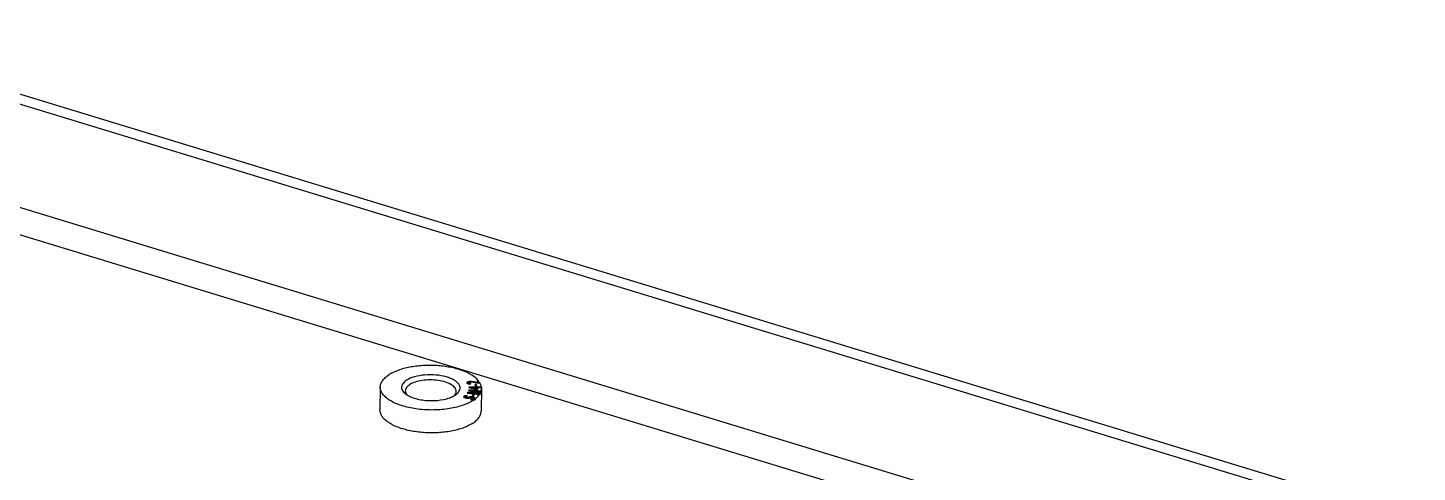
# Model space of a CAD drawing. Header units: millimetres. Extents: x -177 to 18421, y -5017 to 3255.
# Drawn here: x 4764.2 to 4791.49, y 704.21 to 712.94 of the extents above; entities that cross this region are included whole.
import ezdxf

# ---------------------------------------------------------------- set-up
doc = ezdxf.new("R2010")
doc.units = ezdxf.units.MM
doc.header["$LTSCALE"] = 46.255
doc.layers.get('0').update_dxf_attribs({"linetype": 'CONTINUOUS'})
doc.layers.add('02___PRT_ALL_AXES', color=7, linetype='CONTINUOUS')

msp = doc.modelspace()

# ---------------------------------------------------------------- linework, layer by layer
at = {"color": 7, "linetype": 'Continuous'}
for p, q in [((4759.577, 712.803), (4818.129, 694.955)), ((4758.652, 710.52), (4818.096, 692.4)), ((4760.797, 710.403), (4789.263, 701.726)), ((4772.833, 705.981), (4772.826, 705.974)), ((4772.826, 705.974), (4772.827, 705.965)), ((4772.827, 705.965), (4772.83, 705.96)), ((4772.833, 705.969), (4772.828, 705.964)), ((4772.83, 705.96), (4772.842, 705.952)), ((4772.849, 705.988), (4772.833, 705.981)), ((4772.833, 705.981), (4772.833, 705.969)), ((4772.849, 705.977), (4772.833, 705.969)), ((4772.842, 705.952), (4772.856, 705.948)), ((4772.869, 705.992), (4772.849, 705.988)), ((4772.849, 705.988), (4772.849, 705.977)), ((4772.86, 705.979), (4772.849, 705.977)), ((4772.853, 705.975), (4772.861, 705.98)), ((4772.853, 705.967), (4772.853, 705.975)), ((4772.857, 705.962), (4772.853, 705.967)), ((4772.853, 705.967), (4772.853, 705.956)), ((4772.856, 705.951), (4772.853, 705.956)), ((4772.857, 705.962), (4772.856, 705.951)), ((4772.863, 705.947), (4772.856, 705.951)), ((4772.856, 705.948), (4772.88, 705.945)), ((4772.866, 705.956), (4772.857, 705.962)), ((4772.861, 705.98), (4772.874, 705.984)), ((4772.862, 705.883), (4772.862, 705.875)), ((4773.005, 705.882), (4772.862, 705.883)), ((4772.862, 705.875), (4773.006, 705.841)), ((4772.866, 705.956), (4772.866, 705.946)), ((4772.879, 705.953), (4772.866, 705.956)), ((4772.879, 705.994), (4772.869, 705.992)), ((4772.869, 705.992), (4772.869, 705.982)), ((4772.874, 705.984), (4772.885, 705.986)), ((4772.904, 705.871), (4772.875, 705.872)), ((4772.9, 705.995), (4772.879, 705.994)), ((4772.879, 705.994), (4772.879, 705.985)), ((4772.879, 705.953), (4772.879, 705.945)), ((4772.896, 705.953), (4772.879, 705.953)), ((4772.88, 705.945), (4772.901, 705.946)), ((4772.885, 705.986), (4772.907, 705.986)), ((4772.901, 705.946), (4772.896, 705.953)), ((4772.896, 705.953), (4772.896, 705.946)), ((4772.9, 705.995), (4772.9, 705.986)), ((4772.917, 705.994), (4772.9, 705.995)), ((4772.904, 705.874), (4772.904, 705.865)), ((4772.904, 705.874), (4773.005, 705.874)), ((4773.006, 705.85), (4772.904, 705.874)), ((4772.907, 705.986), (4773.059, 705.964)), ((4772.917, 705.994), (4772.917, 705.984)), ((4773.052, 705.975), (4772.917, 705.994)), ((4773.006, 705.937), (4772.98, 705.935)), ((4772.98, 705.935), (4772.987, 705.916)), ((4773.006, 705.926), (4772.984, 705.924)), ((4772.987, 705.916), (4773.014, 705.918)), ((4773.005, 705.896), (4773.005, 705.882)), ((4773.037, 705.896), (4773.005, 705.896)), ((4773.037, 705.884), (4773.005, 705.885)), ((4773.005, 705.882), (4773.005, 705.874)), ((4773.005, 705.874), (4773.006, 705.85)), ((4773.006, 705.937), (4773.006, 705.926)), ((4773.014, 705.918), (4773.006, 705.937)), ((4773.009, 705.917), (4773.006, 705.926)), ((4773.05, 706.015), (4773.027, 706.012)), ((4773.027, 706.012), (4773.052, 705.975)), ((4773.05, 706.004), (4773.034, 706.002)), ((4773.037, 705.882), (4773.037, 705.896)), ((4773.037, 705.896), (4773.037, 705.884)), ((4773.037, 705.874), (4773.037, 705.884)), ((4773.037, 705.882), (4773.037, 705.871)), ((4773.111, 705.881), (4773.037, 705.882)), ((4773.038, 705.841), (4773.037, 705.874)), ((4773.037, 705.874), (4773.037, 705.862)), ((4773.037, 705.874), (4773.112, 705.873)), ((4773.038, 705.841), (4773.037, 705.862)), ((4773.05, 706.015), (4773.05, 706.004)), ((4773.052, 705.975), (4773.052, 705.965)), ((4773.059, 705.964), (4773.083, 705.967)), ((4773.111, 705.881), (4773.111, 705.873)), ((4772.596, 705.727), (4772.618, 705.743)), ((4772.763, 705.703), (4772.761, 705.697)), ((4772.761, 705.697), (4772.764, 705.69)), ((4772.77, 705.709), (4772.763, 705.703)), ((4772.763, 705.703), (4772.763, 705.694)), ((4772.77, 705.698), (4772.763, 705.692)), ((4772.764, 705.69), (4772.777, 705.681)), ((4772.783, 705.714), (4772.77, 705.709)), ((4772.77, 705.709), (4772.77, 705.698)), ((4772.783, 705.702), (4772.77, 705.698)), ((4772.777, 705.681), (4772.794, 705.675)), ((4772.803, 705.715), (4772.783, 705.714)), ((4772.783, 705.714), (4772.783, 705.702)), ((4772.802, 705.704), (4772.783, 705.702)), ((4772.791, 705.68), (4772.79, 705.685)), ((4772.791, 705.696), (4772.8, 705.703)), ((4772.791, 705.691), (4772.791, 705.696)), ((4772.791, 705.696), (4772.791, 705.68)), ((4772.795, 705.685), (4772.791, 705.691)), ((4772.795, 705.674), (4772.791, 705.68)), ((4772.794, 705.675), (4772.812, 705.67)), ((4772.795, 705.685), (4772.795, 705.675)), ((4772.808, 705.68), (4772.795, 705.685)), ((4772.8, 705.703), (4772.809, 705.705)), ((4772.803, 705.715), (4772.803, 705.704)), ((4772.826, 705.714), (4772.803, 705.715)), ((4772.808, 705.68), (4772.808, 705.671)), ((4772.817, 705.678), (4772.808, 705.68)), ((4772.809, 705.705), (4772.821, 705.705)), ((4772.812, 705.67), (4772.833, 705.666)), ((4772.817, 705.678), (4772.817, 705.669)), ((4772.832, 705.676), (4772.817, 705.678)), ((4772.821, 705.705), (4772.832, 705.704)), ((4772.826, 705.714), (4772.826, 705.705)), ((4772.841, 705.711), (4772.826, 705.714)), ((4772.836, 705.778), (4772.831, 705.766)), ((4772.831, 705.766), (4773.072, 705.741)), ((4772.832, 705.704), (4772.841, 705.711)), ((4772.846, 705.677), (4772.832, 705.676)), ((4772.832, 705.676), (4772.832, 705.666)), ((4772.833, 705.666), (4772.857, 705.666)), ((4772.836, 705.778), (4772.836, 705.767)), ((4773.065, 705.776), (4772.836, 705.778)), ((4772.886, 705.766), (4772.836, 705.767)), ((4772.836, 705.767), (4772.836, 705.766)), ((4772.856, 705.679), (4772.846, 705.677)), ((4772.846, 705.677), (4772.846, 705.666)), ((4772.855, 705.668), (4772.848, 705.666)), ((4772.856, 705.679), (4772.855, 705.668)), ((4772.865, 705.675), (4772.855, 705.668)), ((4772.861, 705.83), (4772.856, 705.818)), ((4772.856, 705.818), (4773.065, 705.776)), ((4772.865, 705.686), (4772.856, 705.679)), ((4772.857, 705.666), (4772.873, 705.668)), ((4772.861, 705.819), (4772.86, 705.817)), ((4772.861, 705.83), (4772.861, 705.819)), ((4773.103, 705.805), (4772.861, 705.83)), ((4772.909, 705.814), (4772.861, 705.819)), ((4772.877, 705.691), (4772.865, 705.686)), ((4772.865, 705.686), (4772.865, 705.675)), ((4772.877, 705.68), (4772.865, 705.675)), ((4772.873, 705.668), (4772.883, 705.672)), ((4772.892, 705.693), (4772.877, 705.691)), ((4772.877, 705.691), (4772.877, 705.68)), ((4772.892, 705.682), (4772.877, 705.68)), ((4772.883, 705.672), (4772.893, 705.679)), ((4772.886, 705.769), (4772.886, 705.76)), ((4772.886, 705.769), (4773.088, 705.768)), ((4773.078, 705.749), (4772.886, 705.769)), ((4772.892, 705.693), (4772.892, 705.682)), ((4772.917, 705.693), (4772.892, 705.693)), ((4772.902, 705.682), (4772.892, 705.682)), ((4772.893, 705.679), (4772.903, 705.683)), ((4772.905, 705.651), (4772.896, 705.644)), ((4772.896, 705.644), (4772.916, 705.64)), ((4772.903, 705.683), (4772.917, 705.684)), ((4772.905, 705.651), (4772.905, 705.642)), ((4772.921, 705.648), (4772.905, 705.651)), ((4772.91, 705.817), (4772.91, 705.807)), ((4772.91, 705.817), (4773.101, 705.797)), ((4773.093, 705.778), (4772.91, 705.817)), ((4772.916, 705.64), (4772.944, 705.637)), ((4772.917, 705.693), (4772.917, 705.684)), ((4772.939, 705.691), (4772.917, 705.693)), ((4772.917, 705.684), (4772.934, 705.683)), ((4772.921, 705.648), (4772.92, 705.64)), ((4772.939, 705.648), (4772.921, 705.648)), ((4772.944, 705.735), (4772.93, 705.717)), ((4772.93, 705.717), (4772.955, 705.713)), ((4772.934, 705.683), (4772.948, 705.679)), ((4772.944, 705.724), (4772.938, 705.716)), ((4772.939, 705.691), (4772.939, 705.681)), ((4772.962, 705.685), (4772.939, 705.691)), ((4772.95, 705.652), (4772.939, 705.648)), ((4772.939, 705.648), (4772.939, 705.638)), ((4772.95, 705.64), (4772.941, 705.638)), ((4772.944, 705.735), (4772.944, 705.724)), ((4772.969, 705.731), (4772.944, 705.735)), ((4772.961, 705.721), (4772.944, 705.724)), ((4772.944, 705.637), (4772.965, 705.64)), ((4772.948, 705.679), (4772.959, 705.673)), ((4772.962, 705.661), (4772.95, 705.652)), ((4772.95, 705.652), (4772.95, 705.64)), ((4772.962, 705.65), (4772.95, 705.64)), ((4772.962, 705.674), (4772.954, 705.676)), ((4772.955, 705.713), (4772.969, 705.731)), ((4772.959, 705.673), (4772.964, 705.667)), ((4772.962, 705.685), (4772.962, 705.674)), ((4772.977, 705.678), (4772.962, 705.685)), ((4772.977, 705.667), (4772.962, 705.674)), ((4772.964, 705.667), (4772.962, 705.661)), ((4772.962, 705.661), (4772.962, 705.65)), ((4772.963, 705.656), (4772.962, 705.65)), ((4772.964, 705.667), (4772.963, 705.656)), ((4772.965, 705.64), (4772.977, 705.644)), ((4772.977, 705.678), (4772.977, 705.667)), ((4772.99, 705.668), (4772.977, 705.678)), ((4772.99, 705.657), (4772.977, 705.667)), ((4772.977, 705.644), (4772.977, 705.633)), ((4772.993, 705.661), (4772.99, 705.668)), ((4772.99, 705.668), (4772.99, 705.657)), ((4772.99, 705.654), (4772.993, 705.661)), ((4772.99, 705.655), (4772.99, 705.657)), ((4772.99, 705.654), (4772.99, 705.643)), ((4773.006, 705.85), (4773.006, 705.841)), ((4773.006, 705.841), (4773.038, 705.841)), ((4773.065, 705.776), (4773.065, 705.768)), ((4773.093, 705.767), (4773.065, 705.773)), ((4773.072, 705.741), (4773.072, 705.73)), ((4773.077, 705.738), (4773.072, 705.738)), ((4773.078, 705.749), (4773.077, 705.738)), ((4773.088, 705.768), (4773.088, 705.756)), ((4773.093, 705.778), (4773.093, 705.767)), ((4773.103, 705.794), (4773.1, 705.795)), ((4773.101, 705.797), (4773.101, 705.786)), ((4773.103, 705.805), (4773.103, 705.794))]:
    msp.add_line(p, q, dxfattribs=at)
at = {"color": 3, "linetype": 'Continuous'}
msp.add_line((4759.785, 712.938), (4818.131, 695.153), dxfattribs=at)
at = {"color": 7, "linetype": 'Continuous'}
for centre, radius, start, end in [((4772.855, 705.841), 0.261, 26.6659, 28.9728), ((4772.919, 705.863), 0.193, 2.2186, 3.0942), ((4772.919, 705.863), 0.193, 359.7613, 2.2188), ((4772.919, 705.863), 0.193, 359.2613, 359.7606), ((4772.378, 706.065), 0.402, 300.3021, 302.903), ((4772.611, 706.136), 0.613, 302.904, 306.6911), ((4772.655, 706.064), 0.538, 306.7591, 308.4418), ((4772.837, 705.886), 0.282, 326.3813, 328.2875), ((4772.855, 705.887), 0.262, 328.2564, 332.9223), ((4772.872, 705.867), 0.243, 332.9507, 335.7605), ((4772.886, 705.872), 0.227, 335.7398, 340.8769), ((4772.897, 705.856), 0.215, 340.9073, 343.1946)]:
    msp.add_arc(centre, radius, start, end, dxfattribs=at)
for points, knots in [([(4773.05, 706.015), (4773.015, 706.058), (4772.914, 706.136), (4772.725, 706.22), (4772.492, 706.28), (4772.233, 706.312), (4771.966, 706.312), (4771.71, 706.282), (4771.483, 706.223), (4771.349, 706.161), (4771.292, 706.125)], [0, 0, 0, 0, 0.089967, 0.20213, 0.333044, 0.475961, 0.622498, 0.763823, 0.891755, 1, 1, 1, 1]), ([(4772.618, 705.743), (4772.635, 705.755), (4772.663, 705.782), (4772.691, 705.831), (4772.696, 705.883), (4772.677, 705.934), (4772.637, 705.98), (4772.579, 706.022), (4772.506, 706.058), (4772.384, 706.099), (4772.212, 706.128), (4772.001, 706.128), (4771.805, 706.095), (4771.687, 706.049), (4771.64, 706.019)], [0, 0, 0, 0, 0.047587, 0.087894, 0.124682, 0.163268, 0.20812, 0.261464, 0.32367, 0.393916, 0.551605, 0.717589, 0.872559, 1, 1, 1, 1]), ([(4771.64, 706.019), (4771.615, 706.002), (4771.58, 705.974), (4771.551, 705.926), (4771.542, 705.89), (4771.544, 705.854), (4771.564, 705.804), (4771.593, 705.773), (4771.615, 705.755)], [0, 0, 0, 0, 0.284625, 0.403658, 0.513042, 0.620271, 0.733437, 1, 1, 1, 1]), ([(4771.702, 705.932), (4771.689, 705.924), (4771.666, 705.907), (4771.639, 705.877), (4771.622, 705.846), (4771.618, 705.823), (4771.617, 705.812)], [0, 0, 0, 0, 0.297092, 0.5573, 0.787351, 1, 1, 1, 1]), ([(4772.617, 705.799), (4772.617, 705.811), (4772.613, 705.836), (4772.593, 705.871), (4772.561, 705.904), (4772.501, 705.947), (4772.401, 705.988), (4772.261, 706.019), (4772.107, 706.029), (4771.954, 706.019), (4771.817, 705.989), (4771.735, 705.954), (4771.702, 705.932)], [0, 0, 0, 0, 0.034922, 0.073221, 0.117227, 0.168029, 0.289766, 0.433389, 0.588414, 0.742331, 0.882817, 1, 1, 1, 1]), ([(4773.077, 705.966), (4773.075, 705.97), (4773.067, 705.983), (4773.058, 705.995), (4773.05, 706.004)], [0, 0, 0, 0, 0.242907, 1, 1, 1, 1]), ([(4773.111, 705.881), (4773.11, 705.888), (4773.106, 705.914), (4773.097, 705.94), (4773.088, 705.958)], [0, 0, 0, 0, 0.242823, 1, 1, 1, 1]), ([(4773.103, 705.805), (4773.105, 705.81), (4773.109, 705.828), (4773.112, 705.846), (4773.112, 705.86)], [0, 0, 0, 0, 0.25379, 1, 1, 1, 1]), ([(4771.615, 705.755), (4771.618, 705.753), (4771.63, 705.744), (4771.642, 705.736), (4771.652, 705.73)], [0, 0, 0, 0, 0.240674, 1, 1, 1, 1]), ([(4771.617, 705.812), (4771.617, 705.798), (4771.624, 705.768), (4771.641, 705.742), (4771.652, 705.73)], [0, 0, 0, 0, 0.469186, 1, 1, 1, 1]), ([(4771.652, 705.73), (4771.68, 705.712), (4771.747, 705.681), (4771.9, 705.635), (4772.115, 705.612), (4772.329, 705.629), (4772.484, 705.671), (4772.551, 705.701), (4772.581, 705.718)], [0, 0, 0, 0, 0.105606, 0.227288, 0.499868, 0.772518, 0.894281, 1, 1, 1, 1]), ([(4772.592, 705.732), (4772.6, 705.742), (4772.612, 705.763), (4772.617, 705.788), (4772.617, 705.799)], [0, 0, 0, 0, 0.522314, 1, 1, 1, 1]), ([(4772.99, 705.654), (4772.998, 705.661), (4773.029, 705.687), (4773.056, 705.717), (4773.072, 705.741)], [0, 0, 0, 0, 0.269288, 1, 1, 1, 1])]:
    msp.add_open_spline(points, degree=3, knots=knots, dxfattribs=at)
msp.add_open_spline([(4772.58, 705.718), (4772.585, 705.722), (4772.588, 705.727), (4772.592, 705.732)], degree=3, dxfattribs=at)
at = {"layer": '02___PRT_ALL_AXES', "color": 7, "linetype": 'Continuous'}
for p, q in [((4771.125, 705.886), (4771.119, 705.437)), ((4773.112, 705.86), (4773.106, 705.411))]:
    msp.add_line(p, q, dxfattribs=at)
for points, knots in [([(4772.944, 705.621), (4772.878, 705.578), (4772.716, 705.509), (4772.443, 705.449), (4772.139, 705.428), (4771.833, 705.45), (4771.555, 705.51), (4771.356, 705.593), (4771.236, 705.677), (4771.173, 705.742), (4771.133, 705.812), (4771.124, 705.862), (4771.125, 705.886)], [0, 0, 0, 0, 0.117182, 0.257667, 0.411584, 0.566609, 0.710231, 0.83197, 0.882772, 0.926778, 0.965078, 1, 1, 1, 1]), ([(4771.125, 705.886), (4771.125, 705.907), (4771.133, 705.952), (4771.168, 706.015), (4771.222, 706.075), (4771.267, 706.109), (4771.292, 706.125)], [0, 0, 0, 0, 0.212646, 0.442707, 0.702889, 1, 1, 1, 1]), ([(4772.729, 705.075), (4772.651, 705.048), (4772.482, 705.008), (4772.217, 704.983), (4771.944, 704.989), (4771.684, 705.028), (4771.456, 705.095), (4771.298, 705.176), (4771.204, 705.253), (4771.155, 705.311), (4771.125, 705.373), (4771.119, 705.416), (4771.119, 705.437)], [0, 0, 0, 0, 0.137701, 0.288553, 0.443338, 0.59233, 0.726558, 0.839242, 0.886645, 0.928363, 0.965495, 1, 1, 1, 1]), ([(4772.938, 705.172), (4772.964, 705.189), (4773.009, 705.223), (4773.063, 705.282), (4773.097, 705.345), (4773.106, 705.39), (4773.106, 705.411)], [0, 0, 0, 0, 0.297111, 0.557293, 0.787354, 1, 1, 1, 1]), ([(4772.81, 705.106), (4772.804, 705.103), (4772.777, 705.092), (4772.75, 705.082), (4772.729, 705.075)], [0, 0, 0, 0, 0.24356, 1, 1, 1, 1]), ([(4772.938, 705.172), (4772.929, 705.166), (4772.888, 705.141), (4772.844, 705.12), (4772.81, 705.106)], [0, 0, 0, 0, 0.235496, 1, 1, 1, 1])]:
    msp.add_open_spline(points, degree=3, knots=knots, dxfattribs=at)

doc.saveas('drawing.dxf')
